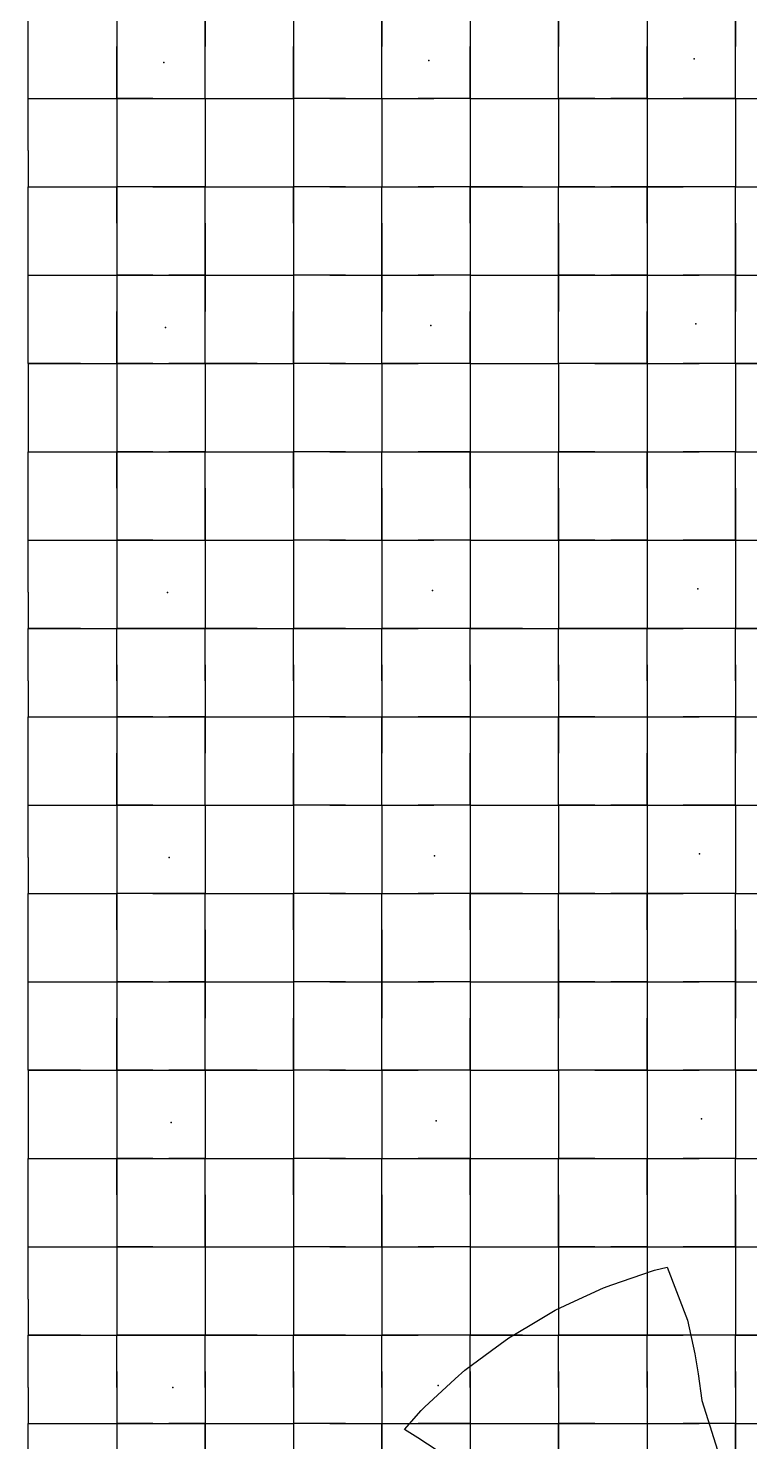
# Model space of a CAD drawing. Header units: metres. Extents: x 0 to 438, y -24 to 612.
# Drawn here: x 0 to 73.5, y 349.2 to 493.2 of the extents above; entities that cross this region are included whole.
import ezdxf

# ---------------------------------------------------------------- set-up
doc = ezdxf.new("R2010")
doc.units = ezdxf.units.M
doc.layers.add('LAYER_01_CUT', color=7, linetype='Continuous')
doc.layers.add('LAYER_04_GRID', color=7, linetype='Continuous')

msp = doc.modelspace()

# ---------------------------------------------------------------- linework, layer by layer
at = {"layer": 'LAYER_01_CUT'}
for points in [[(0, 480.69), (0, 486), (0, 489.69), (0, 495), (5.31, 495), (9, 495), (9, 489.69), (9, 486), (9, 480.69)], [(9, 495), (9, 491.31)], [(18, 489.69), (18, 495), (18, 491.31)], [(23.31, 495), (27, 495), (27, 489.69), (27, 486), (27, 480.69)], [(27, 495), (27, 491.31)], [(36, 489.69), (36, 495), (36, 491.31)], [(41.31, 495), (45, 495), (45, 489.69), (45, 486), (45, 480.69)], [(45, 495), (45, 491.31)], [(54, 489.69), (54, 495), (54, 491.31)], [(59.31, 495), (63, 495), (63, 489.69), (63, 486), (63, 480.69)], [(63, 495), (63, 491.31)], [(72, 489.69), (72, 495), (72, 491.31)], [(9, 486), (9, 491.31)], [(18, 486), (18, 491.31)], [(27, 486), (27, 491.31)], [(36, 486), (36, 491.31)], [(45, 486), (45, 491.31)], [(54, 486), (54, 491.31)], [(63, 486), (63, 491.31)], [(72, 486), (72, 491.31)], [(18, 486), (18, 489.69)], [(36, 486), (36, 489.69)], [(54, 486), (54, 489.69)], [(72, 486), (72, 489.69)], [(0, 486), (5.31, 486)], [(0, 486), (3.69, 486)], [(3.69, 486), (9, 486)], [(5.31, 486), (9, 486)], [(12.69, 486), (9, 486)], [(9, 486), (9, 482.31)], [(9, 486), (14.31, 486)], [(12.69, 486), (18, 486)], [(14.31, 486), (18, 486), (18, 480.69)], [(18, 486), (18, 482.31)], [(18, 486), (23.31, 486)], [(18, 486), (21.69, 486)], [(21.69, 486), (27, 486)], [(23.31, 486), (27, 486)], [(32.31, 486), (27, 486)], [(30.69, 486), (27, 486)], [(27, 486), (27, 482.31)], [(30.69, 486), (36, 486)], [(32.31, 486), (36, 486), (36, 480.69)], [(36, 486), (36, 482.31)], [(36, 486), (41.31, 486)], [(36, 486), (39.69, 486)], [(45, 486), (39.69, 486)], [(45, 486), (41.31, 486)], [(45, 486), (45, 482.31)], [(45, 486), (50.31, 486)], [(45, 486), (48.69, 486)], [(48.69, 486), (54, 486)], [(50.31, 486), (54, 486), (54, 480.69)], [(57.69, 486), (54, 486)], [(54, 486), (54, 482.31)], [(54, 486), (59.31, 486)], [(57.69, 486), (63, 486)], [(63, 486), (59.31, 486)], [(63, 486), (63, 482.31)], [(63, 486), (68.31, 486)], [(63, 486), (66.69, 486)], [(72, 486), (66.69, 486)], [(68.31, 486), (72, 486), (72, 480.69)], [(72, 486), (72, 482.31)], [(72, 486), (77.31, 486)], [(72, 486), (75.69, 486)], [(9, 482.31), (9, 477)], [(18, 482.31), (18, 477)], [(27, 482.31), (27, 477)], [(36, 482.31), (36, 477)], [(45, 482.31), (45, 477)], [(54, 482.31), (54, 477)], [(63, 482.31), (63, 477)], [(72, 482.31), (72, 477)], [(0, 480.69), (0, 477)], [(9, 480.69), (9, 477)], [(18, 480.69), (18, 477)], [(27, 480.69), (27, 477)], [(36, 480.69), (36, 477)], [(45, 480.69), (45, 477)], [(54, 480.69), (54, 477)], [(63, 480.69), (63, 477)], [(72, 480.69), (72, 477)], [(0, 462.69), (0, 468), (0, 471.69), (0, 477), (5.31, 477)], [(0, 477), (3.69, 477)], [(3.69, 477), (9, 477)], [(5.31, 477), (9, 477)], [(14.31, 477), (9, 477), (9, 471.69), (9, 468), (9, 462.69), (9, 459), (9, 453.69)], [(12.69, 477), (9, 477)], [(9, 473.31), (9, 477)], [(12.69, 477), (18, 477)], [(18, 477), (14.31, 477)], [(18, 471.69), (18, 477), (23.31, 477)], [(18, 473.31), (18, 477)], [(18, 477), (21.69, 477)], [(21.69, 477), (27, 477)], [(23.31, 477), (27, 477)], [(32.31, 477), (27, 477), (27, 471.69), (27, 468), (27, 462.69), (27, 459), (27, 453.69)], [(30.69, 477), (27, 477)], [(27, 473.31), (27, 477)], [(30.69, 477), (36, 477)], [(32.31, 477), (36, 477)], [(36, 471.69), (36, 477), (41.31, 477)], [(36, 473.31), (36, 477)], [(36, 477), (39.69, 477)], [(45, 477), (39.69, 477)], [(45, 477), (41.31, 477)], [(50.31, 477), (45, 477), (45, 471.69), (45, 468), (45, 462.69), (45, 459), (45, 453.69)], [(45, 473.31), (45, 477)], [(45, 477), (48.69, 477)], [(48.69, 477), (54, 477)], [(50.31, 477), (54, 477)], [(54, 471.69), (54, 477), (59.31, 477)], [(57.69, 477), (54, 477)], [(54, 473.31), (54, 477)], [(57.69, 477), (63, 477)], [(63, 477), (59.31, 477)], [(68.31, 477), (63, 477), (63, 471.69), (63, 468), (63, 462.69), (63, 459), (63, 453.69)], [(63, 473.31), (63, 477)], [(63, 477), (66.69, 477)], [(72, 477), (66.69, 477)], [(72, 477), (68.31, 477)], [(72, 471.69), (72, 477), (77.31, 477)], [(72, 473.31), (72, 477)], [(72, 477), (75.69, 477)], [(9, 473.31), (9, 468)], [(18, 473.31), (18, 468)], [(27, 473.31), (27, 468)], [(36, 473.31), (36, 468)], [(45, 473.31), (45, 468)], [(54, 473.31), (54, 468)], [(63, 473.31), (63, 468)], [(72, 473.31), (72, 468)], [(18, 468), (18, 471.69)], [(36, 468), (36, 471.69)], [(54, 468), (54, 471.69)], [(72, 468), (72, 471.69)], [(0, 468), (5.31, 468)], [(0, 468), (3.69, 468)], [(3.69, 468), (9, 468)], [(5.31, 468), (9, 468)], [(12.69, 468), (9, 468)], [(9, 468), (9, 464.31)], [(9, 468), (14.31, 468)], [(12.69, 468), (18, 468)], [(18, 468), (14.31, 468)], [(18, 462.69), (18, 468), (18, 464.31)], [(18, 468), (23.31, 468)], [(18, 468), (21.69, 468)], [(21.69, 468), (27, 468)], [(23.31, 468), (27, 468)], [(32.31, 468), (27, 468)], [(30.69, 468), (27, 468)], [(27, 468), (27, 464.31)], [(30.69, 468), (36, 468)], [(32.31, 468), (36, 468)], [(36, 462.69), (36, 468), (36, 464.31)], [(36, 468), (41.31, 468)], [(36, 468), (39.69, 468)], [(45, 468), (39.69, 468)], [(45, 468), (41.31, 468)], [(45, 468), (45, 464.31)], [(45, 468), (50.31, 468)], [(45, 468), (48.69, 468)], [(48.69, 468), (54, 468)], [(50.31, 468), (54, 468)], [(54, 462.69), (54, 468), (54, 464.31)], [(57.69, 468), (54, 468)], [(54, 468), (59.31, 468)], [(57.69, 468), (63, 468)], [(63, 468), (59.31, 468)], [(63, 468), (63, 464.31)], [(63, 468), (68.31, 468)], [(63, 468), (66.69, 468)], [(72, 468), (66.69, 468)], [(72, 468), (68.31, 468)], [(72, 462.69), (72, 468), (72, 464.31)], [(72, 468), (77.31, 468)], [(72, 468), (75.69, 468)], [(9, 459), (9, 464.31)], [(18, 459), (18, 464.31)], [(27, 459), (27, 464.31)], [(36, 459), (36, 464.31)], [(45, 459), (45, 464.31)], [(54, 459), (54, 464.31)], [(63, 459), (63, 464.31)], [(72, 459), (72, 464.31)], [(0, 459), (0, 462.69)], [(18, 459), (18, 462.69)], [(36, 459), (36, 462.69)], [(54, 459), (54, 462.69)], [(72, 459), (72, 462.69)], [(5.31, 459), (0, 459), (0, 453.69)], [(0, 459), (3.69, 459)], [(3.69, 459), (9, 459)], [(5.31, 459), (9, 459)], [(12.69, 459), (9, 459)], [(9, 459), (9, 455.31)], [(9, 459), (14.31, 459)], [(12.69, 459), (18, 459)], [(18, 459), (14.31, 459)], [(23.31, 459), (18, 459), (18, 453.69)], [(18, 459), (18, 455.31)], [(18, 459), (21.69, 459)], [(21.69, 459), (27, 459)], [(23.31, 459), (27, 459)], [(32.31, 459), (27, 459)], [(30.69, 459), (27, 459)], [(27, 459), (27, 455.31)], [(30.69, 459), (36, 459)], [(32.31, 459), (36, 459)], [(41.31, 459), (36, 459), (36, 453.69)], [(36, 459), (36, 455.31)], [(36, 459), (39.69, 459)], [(45, 459), (39.69, 459)], [(45, 459), (41.31, 459)], [(45, 459), (45, 455.31)], [(45, 459), (50.31, 459)], [(45, 459), (48.69, 459)], [(48.69, 459), (54, 459)], [(50.31, 459), (54, 459)], [(59.31, 459), (54, 459), (54, 453.69)], [(57.69, 459), (54, 459)], [(54, 459), (54, 455.31)], [(57.69, 459), (63, 459)], [(63, 459), (59.31, 459)], [(63, 459), (63, 455.31)], [(63, 459), (68.31, 459)], [(63, 459), (66.69, 459)], [(72, 459), (66.69, 459)], [(72, 459), (68.31, 459)], [(77.31, 459), (72, 459), (72, 453.69)], [(72, 459), (72, 455.31)], [(72, 459), (75.69, 459)], [(9, 455.31), (9, 450)], [(18, 455.31), (18, 450)], [(27, 455.31), (27, 450)], [(36, 455.31), (36, 450)], [(45, 455.31), (45, 450)], [(54, 455.31), (54, 450)], [(63, 455.31), (63, 450)], [(72, 455.31), (72, 450)], [(0, 453.69), (0, 450)], [(9, 453.69), (9, 450)], [(18, 453.69), (18, 450)], [(27, 453.69), (27, 450)], [(36, 453.69), (36, 450)], [(45, 453.69), (45, 450)], [(54, 453.69), (54, 450)], [(63, 453.69), (63, 450)], [(72, 453.69), (72, 450)], [(0, 435.69), (0, 441), (0, 444.69), (0, 450), (5.31, 450), (9, 450), (9, 444.69), (9, 441), (9, 435.69)], [(0, 450), (3.69, 450)], [(3.69, 450), (9, 450)], [(12.69, 450), (9, 450)], [(9, 446.31), (9, 450)], [(9, 450), (14.31, 450)], [(12.69, 450), (18, 450)], [(18, 450), (14.31, 450)], [(18, 444.69), (18, 450), (23.31, 450), (27, 450), (27, 444.69), (27, 441), (27, 435.69)], [(18, 446.31), (18, 450)], [(18, 450), (21.69, 450)], [(21.69, 450), (27, 450)], [(32.31, 450), (27, 450)], [(30.69, 450), (27, 450)], [(27, 446.31), (27, 450)], [(30.69, 450), (36, 450)], [(32.31, 450), (36, 450)], [(36, 444.69), (36, 450), (41.31, 450), (45, 450), (45, 444.69), (45, 441), (45, 435.69)], [(36, 446.31), (36, 450)], [(36, 450), (39.69, 450)], [(45, 450), (39.69, 450)], [(45, 446.31), (45, 450)], [(45, 450), (50.31, 450)], [(45, 450), (48.69, 450)], [(48.69, 450), (54, 450)], [(50.31, 450), (54, 450)], [(54, 444.69), (54, 450), (59.31, 450), (63, 450), (63, 444.69), (63, 441), (63, 435.69)], [(57.69, 450), (54, 450)], [(54, 446.31), (54, 450)], [(57.69, 450), (63, 450)], [(63, 446.31), (63, 450)], [(63, 450), (68.31, 450)], [(63, 450), (66.69, 450)], [(72, 450), (66.69, 450)], [(72, 450), (68.31, 450)], [(72, 444.69), (72, 450), (77.31, 450), (81, 450), (81, 444.69), (81, 441), (81, 435.69)], [(72, 446.31), (72, 450)], [(72, 450), (75.69, 450)], [(9, 446.31), (9, 441)], [(18, 446.31), (18, 441)], [(27, 446.31), (27, 441)], [(36, 446.31), (36, 441)], [(45, 446.31), (45, 441)], [(54, 446.31), (54, 441)], [(63, 446.31), (63, 441)], [(72, 446.31), (72, 441)], [(18, 441), (18, 444.69)], [(36, 441), (36, 444.69)], [(54, 441), (54, 444.69)], [(72, 441), (72, 444.69)], [(0, 441), (5.31, 441)], [(0, 441), (3.69, 441)], [(3.69, 441), (9, 441)], [(5.31, 441), (9, 441)], [(12.69, 441), (9, 441)], [(9, 441), (9, 437.31)], [(9, 441), (14.31, 441)], [(12.69, 441), (18, 441)], [(14.31, 441), (18, 441), (18, 435.69)], [(18, 441), (18, 437.31)], [(18, 441), (23.31, 441)], [(18, 441), (21.69, 441)], [(21.69, 441), (27, 441)], [(23.31, 441), (27, 441)], [(32.31, 441), (27, 441)], [(30.69, 441), (27, 441)], [(27, 441), (27, 437.31)], [(30.69, 441), (36, 441)], [(32.31, 441), (36, 441), (36, 435.69)], [(36, 441), (36, 437.31)], [(36, 441), (41.31, 441)], [(36, 441), (39.69, 441)], [(45, 441), (39.69, 441)], [(45, 441), (41.31, 441)], [(45, 441), (45, 437.31)], [(45, 441), (50.31, 441)], [(45, 441), (48.69, 441)], [(48.69, 441), (54, 441)], [(50.31, 441), (54, 441), (54, 435.69)], [(57.69, 441), (54, 441)], [(54, 441), (54, 437.31)], [(54, 441), (59.31, 441)], [(57.69, 441), (63, 441)], [(63, 441), (59.31, 441)], [(63, 441), (63, 437.31)], [(63, 441), (68.31, 441)], [(63, 441), (66.69, 441)], [(72, 441), (66.69, 441)], [(68.31, 441), (72, 441), (72, 435.69)], [(72, 441), (72, 437.31)], [(72, 441), (77.31, 441)], [(72, 441), (75.69, 441)], [(9, 437.31), (9, 432)], [(18, 437.31), (18, 432)], [(27, 437.31), (27, 432)], [(36, 437.31), (36, 432)], [(45, 437.31), (45, 432)], [(54, 437.31), (54, 432)], [(63, 437.31), (63, 432)], [(72, 437.31), (72, 432)], [(0, 435.69), (0, 432)], [(9, 435.69), (9, 432)], [(18, 435.69), (18, 432)], [(27, 435.69), (27, 432)], [(36, 435.69), (36, 432)], [(45, 435.69), (45, 432)], [(54, 435.69), (54, 432)], [(63, 435.69), (63, 432)], [(72, 435.69), (72, 432)], [(5.31, 432), (0, 432), (3.69, 432)], [(0, 426.69), (0, 432)], [(3.69, 432), (9, 432)], [(5.31, 432), (9, 432)], [(14.31, 432), (9, 432), (12.69, 432)], [(9, 426.69), (9, 432)], [(9, 428.31), (9, 432)], [(12.69, 432), (18, 432)], [(18, 432), (14.31, 432)], [(23.31, 432), (18, 432), (21.69, 432)], [(18, 426.69), (18, 432)], [(18, 428.31), (18, 432)], [(21.69, 432), (27, 432)], [(23.31, 432), (27, 432)], [(32.31, 432), (27, 432), (30.69, 432)], [(27, 426.69), (27, 432)], [(27, 428.31), (27, 432)], [(30.69, 432), (36, 432)], [(32.31, 432), (36, 432)], [(41.31, 432), (36, 432), (39.69, 432)], [(36, 426.69), (36, 432)], [(36, 428.31), (36, 432)], [(45, 432), (39.69, 432)], [(45, 432), (41.31, 432)], [(50.31, 432), (45, 432), (48.69, 432)], [(45, 426.69), (45, 432)], [(45, 428.31), (45, 432)], [(48.69, 432), (54, 432)], [(50.31, 432), (54, 432)], [(59.31, 432), (54, 432), (57.69, 432)], [(54, 426.69), (54, 432)], [(54, 428.31), (54, 432)], [(57.69, 432), (63, 432)], [(63, 432), (59.31, 432)], [(68.31, 432), (63, 432), (66.69, 432)], [(63, 426.69), (63, 432)], [(63, 428.31), (63, 432)], [(72, 432), (66.69, 432)], [(72, 432), (68.31, 432)], [(77.31, 432), (72, 432), (75.69, 432)], [(72, 426.69), (72, 432)], [(72, 428.31), (72, 432)], [(9, 428.31), (9, 423)], [(18, 428.31), (18, 423)], [(27, 428.31), (27, 423)], [(36, 428.31), (36, 423)], [(45, 428.31), (45, 423)], [(54, 428.31), (54, 423)], [(63, 428.31), (63, 423)], [(72, 428.31), (72, 423)], [(0, 426.69), (0, 423)], [(9, 426.69), (9, 423)], [(18, 426.69), (18, 423)], [(27, 426.69), (27, 423)], [(36, 426.69), (36, 423)], [(45, 426.69), (45, 423)], [(54, 426.69), (54, 423)], [(63, 426.69), (63, 423)], [(72, 426.69), (72, 423)], [(0, 408.69), (0, 414), (0, 417.69), (0, 423), (5.31, 423), (9, 423), (9, 417.69), (9, 414), (9, 408.69)], [(0, 423), (3.69, 423)], [(3.69, 423), (9, 423)], [(12.69, 423), (9, 423)], [(9, 423), (9, 419.31)], [(9, 423), (14.31, 423)], [(12.69, 423), (18, 423)], [(18, 423), (14.31, 423)], [(18, 417.69), (18, 423), (18, 419.31)], [(18, 423), (23.31, 423)], [(18, 423), (21.69, 423)], [(21.69, 423), (27, 423)], [(23.31, 423), (27, 423), (27, 417.69), (27, 414), (27, 408.69)], [(32.31, 423), (27, 423)], [(30.69, 423), (27, 423)], [(27, 423), (27, 419.31)], [(30.69, 423), (36, 423)], [(32.31, 423), (36, 423)], [(36, 417.69), (36, 423), (36, 419.31)], [(36, 423), (41.31, 423)], [(36, 423), (39.69, 423)], [(45, 423), (39.69, 423)], [(41.31, 423), (45, 423), (45, 417.69), (45, 414), (45, 408.69)], [(45, 423), (45, 419.31)], [(45, 423), (50.31, 423)], [(45, 423), (48.69, 423)], [(48.69, 423), (54, 423)], [(50.31, 423), (54, 423)], [(54, 417.69), (54, 423), (54, 419.31)], [(57.69, 423), (54, 423)], [(54, 423), (59.31, 423)], [(57.69, 423), (63, 423)], [(59.31, 423), (63, 423), (63, 417.69), (63, 414), (63, 408.69)], [(63, 423), (63, 419.31)], [(63, 423), (68.31, 423)], [(63, 423), (66.69, 423)], [(72, 423), (66.69, 423)], [(72, 423), (68.31, 423)], [(72, 417.69), (72, 423), (72, 419.31)], [(72, 423), (77.31, 423)], [(72, 423), (75.69, 423)], [(9, 414), (9, 419.31)], [(18, 414), (18, 419.31)], [(27, 414), (27, 419.31)], [(36, 414), (36, 419.31)], [(45, 414), (45, 419.31)], [(54, 414), (54, 419.31)], [(63, 414), (63, 419.31)], [(72, 414), (72, 419.31)], [(18, 414), (18, 417.69)], [(36, 414), (36, 417.69)], [(54, 414), (54, 417.69)], [(72, 414), (72, 417.69)], [(0, 414), (5.31, 414)], [(0, 414), (3.69, 414)], [(3.69, 414), (9, 414)], [(5.31, 414), (9, 414)], [(12.69, 414), (9, 414)], [(9, 414), (9, 410.31)], [(9, 414), (14.31, 414)], [(12.69, 414), (18, 414)], [(14.31, 414), (18, 414), (18, 408.69)], [(18, 414), (18, 410.31)], [(18, 414), (23.31, 414)], [(18, 414), (21.69, 414)], [(21.69, 414), (27, 414)], [(23.31, 414), (27, 414)], [(32.31, 414), (27, 414)], [(30.69, 414), (27, 414)], [(27, 414), (27, 410.31)], [(30.69, 414), (36, 414)], [(32.31, 414), (36, 414), (36, 408.69)], [(36, 414), (36, 410.31)], [(36, 414), (41.31, 414)], [(36, 414), (39.69, 414)], [(45, 414), (39.69, 414)], [(45, 414), (41.31, 414)], [(45, 414), (45, 410.31)], [(45, 414), (50.31, 414)], [(45, 414), (48.69, 414)], [(48.69, 414), (54, 414)], [(50.31, 414), (54, 414), (54, 408.69)], [(57.69, 414), (54, 414)], [(54, 414), (54, 410.31)], [(54, 414), (59.31, 414)], [(57.69, 414), (63, 414)], [(63, 414), (59.31, 414)], [(63, 414), (63, 410.31)], [(63, 414), (68.31, 414)], [(63, 414), (66.69, 414)], [(72, 414), (66.69, 414)], [(68.31, 414), (72, 414), (72, 408.69)], [(72, 414), (72, 410.31)], [(72, 414), (77.31, 414)], [(72, 414), (75.69, 414)], [(9, 410.31), (9, 405)], [(18, 410.31), (18, 405)], [(27, 410.31), (27, 405)], [(36, 410.31), (36, 405)], [(45, 410.31), (45, 405)], [(54, 410.31), (54, 405)], [(63, 410.31), (63, 405)], [(72, 410.31), (72, 405)], [(0, 408.69), (0, 405)], [(9, 408.69), (9, 405)], [(18, 408.69), (18, 405)], [(27, 408.69), (27, 405)], [(36, 408.69), (36, 405)], [(45, 408.69), (45, 405)], [(54, 408.69), (54, 405)], [(63, 408.69), (63, 405)], [(72, 408.69), (72, 405)], [(0, 390.69), (0, 396), (0, 399.69), (0, 405), (5.31, 405)], [(0, 405), (3.69, 405)], [(3.69, 405), (9, 405)], [(5.31, 405), (9, 405)], [(14.31, 405), (9, 405), (9, 399.69), (9, 396), (9, 390.69), (9, 387), (9, 381.69)], [(12.69, 405), (9, 405)], [(9, 401.31), (9, 405)], [(12.69, 405), (18, 405)], [(18, 405), (14.31, 405)], [(18, 399.69), (18, 405), (23.31, 405)], [(18, 401.31), (18, 405)], [(18, 405), (21.69, 405)], [(21.69, 405), (27, 405)], [(23.31, 405), (27, 405)], [(32.31, 405), (27, 405), (27, 399.69), (27, 396), (27, 390.69), (27, 387), (27, 381.69)], [(30.69, 405), (27, 405)], [(27, 401.31), (27, 405)], [(30.69, 405), (36, 405)], [(32.31, 405), (36, 405)], [(36, 399.69), (36, 405), (41.31, 405)], [(36, 401.31), (36, 405)], [(36, 405), (39.69, 405)], [(45, 405), (39.69, 405)], [(45, 405), (41.31, 405)], [(50.31, 405), (45, 405), (45, 399.69), (45, 396), (45, 390.69), (45, 387), (45, 381.69)], [(45, 401.31), (45, 405)], [(45, 405), (48.69, 405)], [(48.69, 405), (54, 405)], [(50.31, 405), (54, 405)], [(54, 399.69), (54, 405), (59.31, 405)], [(57.69, 405), (54, 405)], [(54, 401.31), (54, 405)], [(57.69, 405), (63, 405)], [(63, 405), (59.31, 405)], [(68.31, 405), (63, 405), (63, 399.69), (63, 396), (63, 390.69), (63, 387), (63, 381.69)], [(63, 401.31), (63, 405)], [(63, 405), (66.69, 405)], [(72, 405), (66.69, 405)], [(72, 405), (68.31, 405)], [(72, 399.69), (72, 405), (77.31, 405)], [(72, 401.31), (72, 405)], [(72, 405), (75.69, 405)], [(9, 401.31), (9, 396)], [(18, 401.31), (18, 396)], [(27, 401.31), (27, 396)], [(36, 401.31), (36, 396)], [(45, 401.31), (45, 396)], [(54, 401.31), (54, 396)], [(63, 401.31), (63, 396)], [(72, 401.31), (72, 396)], [(18, 396), (18, 399.69)], [(36, 396), (36, 399.69)], [(54, 396), (54, 399.69)], [(72, 396), (72, 399.69)], [(0, 396), (5.31, 396)], [(0, 396), (3.69, 396)], [(3.69, 396), (9, 396)], [(5.31, 396), (9, 396)], [(12.69, 396), (9, 396)], [(9, 396), (9, 392.31)], [(9, 396), (14.31, 396)], [(12.69, 396), (18, 396)], [(18, 396), (14.31, 396)], [(18, 390.69), (18, 396), (18, 392.31)], [(18, 396), (23.31, 396)], [(18, 396), (21.69, 396)], [(21.69, 396), (27, 396)], [(23.31, 396), (27, 396)], [(32.31, 396), (27, 396)], [(30.69, 396), (27, 396)], [(27, 396), (27, 392.31)], [(30.69, 396), (36, 396)], [(32.31, 396), (36, 396)], [(36, 390.69), (36, 396), (36, 392.31)], [(36, 396), (41.31, 396)], [(36, 396), (39.69, 396)], [(45, 396), (39.69, 396)], [(45, 396), (41.31, 396)], [(45, 396), (45, 392.31)], [(45, 396), (50.31, 396)], [(45, 396), (48.69, 396)], [(48.69, 396), (54, 396)], [(50.31, 396), (54, 396)], [(54, 390.69), (54, 396), (54, 392.31)], [(57.69, 396), (54, 396)], [(54, 396), (59.31, 396)], [(57.69, 396), (63, 396)], [(63, 396), (59.31, 396)], [(63, 396), (63, 392.31)], [(63, 396), (68.31, 396)], [(63, 396), (66.69, 396)], [(72, 396), (66.69, 396)], [(72, 396), (68.31, 396)], [(72, 390.69), (72, 396), (72, 392.31)], [(72, 396), (77.31, 396)], [(72, 396), (75.69, 396)], [(9, 387), (9, 392.31)], [(18, 387), (18, 392.31)], [(27, 387), (27, 392.31)], [(36, 387), (36, 392.31)], [(45, 387), (45, 392.31)], [(54, 387), (54, 392.31)], [(63, 387), (63, 392.31)], [(72, 387), (72, 392.31)], [(0, 387), (0, 390.69)], [(18, 387), (18, 390.69)], [(36, 387), (36, 390.69)], [(54, 387), (54, 390.69)], [(72, 387), (72, 390.69)], [(5.31, 387), (0, 387), (0, 381.69)], [(0, 387), (3.69, 387)], [(3.69, 387), (9, 387)], [(5.31, 387), (9, 387)], [(12.69, 387), (9, 387)], [(9, 387), (9, 383.31)], [(9, 387), (14.31, 387)], [(12.69, 387), (18, 387)], [(18, 387), (14.31, 387)], [(23.31, 387), (18, 387), (18, 381.69)], [(18, 387), (18, 383.31)], [(18, 387), (21.69, 387)], [(21.69, 387), (27, 387)], [(23.31, 387), (27, 387)], [(32.31, 387), (27, 387)], [(30.69, 387), (27, 387)], [(27, 387), (27, 383.31)], [(30.69, 387), (36, 387)], [(32.31, 387), (36, 387)], [(41.31, 387), (36, 387), (36, 381.69)], [(36, 387), (36, 383.31)], [(36, 387), (39.69, 387)], [(45, 387), (39.69, 387)], [(45, 387), (41.31, 387)], [(45, 387), (45, 383.31)], [(45, 387), (50.31, 387)], [(45, 387), (48.69, 387)], [(48.69, 387), (54, 387)], [(50.31, 387), (54, 387)], [(59.31, 387), (54, 387), (54, 381.69)], [(57.69, 387), (54, 387)], [(54, 387), (54, 383.31)], [(57.69, 387), (63, 387)], [(63, 387), (59.31, 387)], [(63, 387), (63, 383.31)], [(63, 387), (68.31, 387)], [(63, 387), (66.69, 387)], [(72, 387), (66.69, 387)], [(72, 387), (68.31, 387)], [(77.31, 387), (72, 387), (72, 381.69)], [(72, 387), (72, 383.31)], [(72, 387), (75.69, 387)], [(9, 383.31), (9, 378)], [(18, 383.31), (18, 378)], [(27, 383.31), (27, 378)], [(36, 383.31), (36, 378)], [(45, 383.31), (45, 378)], [(54, 383.31), (54, 378)], [(63, 383.31), (63, 378)], [(72, 383.31), (72, 378)], [(0, 381.69), (0, 378)], [(9, 381.69), (9, 378)], [(18, 381.69), (18, 378)], [(27, 381.69), (27, 378)], [(36, 381.69), (36, 378)], [(45, 381.69), (45, 378)], [(54, 381.69), (54, 378)], [(63, 381.69), (63, 378)], [(72, 381.69), (72, 378)], [(0, 363.69), (0, 369), (0, 372.69), (0, 378), (5.31, 378), (9, 378), (9, 372.69), (9, 369), (9, 363.69)], [(0, 378), (3.69, 378)], [(3.69, 378), (9, 378)], [(12.69, 378), (9, 378)], [(9, 374.31), (9, 378)], [(9, 378), (14.31, 378)], [(12.69, 378), (18, 378)], [(18, 378), (14.31, 378)], [(18, 372.69), (18, 378), (23.31, 378), (27, 378), (27, 372.69), (27, 369), (27, 363.69)], [(18, 374.31), (18, 378)], [(18, 378), (21.69, 378)], [(21.69, 378), (27, 378)], [(32.31, 378), (27, 378)], [(30.69, 378), (27, 378)], [(27, 374.31), (27, 378)], [(30.69, 378), (36, 378)], [(32.31, 378), (36, 378)], [(36, 372.69), (36, 378), (41.31, 378), (45, 378), (45, 372.69), (45, 369), (45, 363.69)], [(36, 374.31), (36, 378)], [(36, 378), (39.69, 378)], [(45, 378), (39.69, 378)], [(45, 374.31), (45, 378)], [(45, 378), (50.31, 378)], [(45, 378), (48.69, 378)], [(48.69, 378), (54, 378)], [(50.31, 378), (54, 378)], [(54, 372.69), (54, 378), (59.31, 378), (63, 378), (63, 372.69), (63, 369), (63, 363.69)], [(57.69, 378), (54, 378)], [(54, 374.31), (54, 378)], [(57.69, 378), (63, 378)], [(63, 374.31), (63, 378)], [(63, 378), (68.31, 378)], [(63, 378), (66.69, 378)], [(72, 378), (66.69, 378)], [(72, 378), (68.31, 378)], [(72, 372.69), (72, 378), (77.31, 378), (81, 378), (81, 372.69), (81, 369), (81, 363.69)], [(72, 374.31), (72, 378)], [(72, 378), (75.69, 378)], [(9, 374.31), (9, 369)], [(18, 374.31), (18, 369)], [(27, 374.31), (27, 369)], [(36, 374.31), (36, 369)], [(45, 374.31), (45, 369)], [(54, 374.31), (54, 369)], [(63, 374.31), (63, 369)], [(72, 374.31), (72, 369)], [(18, 369), (18, 372.69)], [(36, 369), (36, 372.69)], [(54, 369), (54, 372.69)], [(72, 369), (72, 372.69)], [(0, 369), (5.31, 369)], [(0, 369), (3.69, 369)], [(3.69, 369), (9, 369)], [(5.31, 369), (9, 369)], [(12.69, 369), (9, 369)], [(9, 369), (9, 365.31)], [(9, 369), (14.31, 369)], [(12.69, 369), (18, 369)], [(14.31, 369), (18, 369), (18, 363.69)], [(18, 369), (18, 365.31)], [(18, 369), (23.31, 369)], [(18, 369), (21.69, 369)], [(21.69, 369), (27, 369)], [(23.31, 369), (27, 369)], [(32.31, 369), (27, 369)], [(30.69, 369), (27, 369)], [(27, 369), (27, 365.31)], [(30.69, 369), (36, 369)], [(32.31, 369), (36, 369), (36, 363.69)], [(36, 369), (36, 365.31)], [(36, 369), (41.31, 369)], [(36, 369), (39.69, 369)], [(45, 369), (39.69, 369)], [(45, 369), (41.31, 369)], [(45, 369), (45, 365.31)], [(45, 369), (50.31, 369)], [(45, 369), (48.69, 369)], [(48.69, 369), (54, 369)], [(50.31, 369), (54, 369), (54, 363.69)], [(57.69, 369), (54, 369)], [(54, 369), (54, 365.31)], [(54, 369), (59.31, 369)], [(57.69, 369), (63, 369)], [(63, 369), (59.31, 369)], [(63, 369), (63, 365.31)], [(63, 369), (68.31, 369)], [(63, 369), (66.69, 369)], [(72, 369), (66.69, 369)], [(68.31, 369), (72, 369), (72, 363.69)], [(72, 369), (72, 365.31)], [(72, 369), (77.31, 369)], [(72, 369), (75.69, 369)], [(47.17, 358.46), (48.92, 359.75), (51.09, 361.04), (53.65, 362.55), (55.18, 363.26), (58.56, 364.83), (59.42, 365.13), (63.57, 366.57), (63.75, 366.62), (65.04, 366.93), (67.12, 361.55), (67.88, 358.1), (68.21, 356.07), (68.58, 353.34), (70.57, 347.01)], [(9, 365.31), (9, 360)], [(18, 365.31), (18, 360)], [(27, 365.31), (27, 360)], [(36, 365.31), (36, 360)], [(45, 365.31), (45, 360)], [(54, 365.31), (54, 360)], [(63, 365.31), (63, 360)], [(72, 365.31), (72, 360)], [(0, 363.69), (0, 360)], [(9, 363.69), (9, 360)], [(18, 363.69), (18, 360)], [(27, 363.69), (27, 360)], [(36, 363.69), (36, 360)], [(45, 363.69), (45, 360)], [(54, 363.69), (54, 360)], [(63, 363.69), (63, 360)], [(72, 363.69), (72, 360)], [(5.31, 360), (0, 360), (3.69, 360)], [(0, 354.69), (0, 360)], [(3.69, 360), (9, 360)], [(5.31, 360), (9, 360)], [(14.31, 360), (9, 360), (12.69, 360)], [(9, 354.69), (9, 360)], [(9, 356.31), (9, 360)], [(12.69, 360), (18, 360)], [(18, 360), (14.31, 360)], [(23.31, 360), (18, 360), (21.69, 360)], [(18, 354.69), (18, 360)], [(18, 356.31), (18, 360)], [(21.69, 360), (27, 360)], [(23.31, 360), (27, 360)], [(32.31, 360), (27, 360), (30.69, 360)], [(27, 354.69), (27, 360)], [(27, 356.31), (27, 360)], [(30.69, 360), (36, 360)], [(32.31, 360), (36, 360)], [(41.31, 360), (36, 360), (39.69, 360)], [(36, 354.69), (36, 360)], [(36, 356.31), (36, 360)], [(45, 360), (39.69, 360)], [(45, 360), (41.31, 360)], [(50.31, 360), (45, 360), (48.69, 360)], [(45, 354.69), (45, 360)], [(45, 356.31), (45, 360)], [(48.69, 360), (54, 360)], [(50.31, 360), (54, 360)], [(59.31, 360), (54, 360), (57.69, 360)], [(54, 354.69), (54, 360)], [(54, 356.31), (54, 360)], [(57.69, 360), (63, 360)], [(63, 360), (59.31, 360)], [(68.31, 360), (63, 360), (66.69, 360)], [(63, 354.69), (63, 360)], [(63, 356.31), (63, 360)], [(72, 360), (66.69, 360)], [(72, 360), (68.31, 360)], [(77.31, 360), (72, 360), (75.69, 360)], [(72, 354.69), (72, 360)], [(72, 356.31), (72, 360)], [(42.62, 347.63), (39.67, 349.56), (38.3, 350.39), (40.02, 352.33), (40.34, 352.68), (43.47, 355.55), (44.46, 356.45), (47.17, 358.46)], [(9, 356.31), (9, 351)], [(18, 356.31), (18, 351)], [(27, 356.31), (27, 351)], [(36, 356.31), (36, 351)], [(45, 356.31), (45, 351)], [(54, 356.31), (54, 351)], [(63, 356.31), (63, 351)], [(72, 356.31), (72, 351)], [(0, 354.69), (0, 351)], [(9, 354.69), (9, 351)], [(18, 354.69), (18, 351)], [(27, 354.69), (27, 351)], [(36, 354.69), (36, 351)], [(45, 354.69), (45, 351)], [(54, 354.69), (54, 351)], [(63, 354.69), (63, 351)], [(72, 354.69), (72, 351)], [(0, 336.69), (0, 342), (0, 345.69), (0, 351), (5.31, 351), (9, 351), (9, 345.69), (9, 342), (9, 336.69)], [(0, 351), (3.69, 351)], [(3.69, 351), (9, 351)], [(12.69, 351), (9, 351)], [(9, 351), (9, 347.31)], [(9, 351), (14.31, 351)], [(12.69, 351), (18, 351)], [(18, 351), (14.31, 351)], [(18, 345.69), (18, 351), (18, 347.31)], [(18, 351), (23.31, 351)], [(18, 351), (21.69, 351)], [(21.69, 351), (27, 351)], [(23.31, 351), (27, 351), (27, 345.69), (27, 342), (27, 336.69)], [(32.31, 351), (27, 351)], [(30.69, 351), (27, 351)], [(27, 351), (27, 347.31)], [(30.69, 351), (36, 351)], [(32.31, 351), (36, 351)], [(36, 345.69), (36, 351), (36, 347.31)], [(36, 351), (41.31, 351)], [(36, 351), (39.69, 351)], [(45, 351), (39.69, 351)], [(41.31, 351), (45, 351), (45, 345.69), (45, 342), (45, 336.69)], [(45, 351), (45, 347.31)], [(45, 351), (50.31, 351)], [(45, 351), (48.69, 351)], [(48.69, 351), (54, 351)], [(50.31, 351), (54, 351)], [(54, 345.69), (54, 351), (54, 347.31)], [(57.69, 351), (54, 351)], [(54, 351), (59.31, 351)], [(57.69, 351), (63, 351)], [(59.31, 351), (63, 351), (63, 345.69), (63, 342), (63, 336.69)], [(63, 351), (63, 347.31)], [(63, 351), (68.31, 351)], [(63, 351), (66.69, 351)], [(72, 351), (66.69, 351)], [(72, 351), (68.31, 351)], [(72, 345.69), (72, 351), (72, 347.31)], [(72, 351), (77.31, 351)], [(72, 351), (75.69, 351)]]:
    msp.add_lwpolyline(points, dxfattribs=at)
at = {"layer": 'LAYER_04_GRID'}
for p in [(13.79, 489.68), (40.79, 489.86), (67.79, 490.05), (13.98, 462.68), (40.98, 462.86), (67.98, 463.05), (14.17, 435.68), (41.17, 435.86), (68.16, 436.05), (68.35, 409.05), (14.35, 408.68), (41.35, 408.86), (14.54, 381.68), (41.54, 381.86), (68.54, 382.05), (14.73, 354.68), (41.72, 354.87)]:
    msp.add_point(p, dxfattribs=at)

doc.saveas('drawing.dxf')
